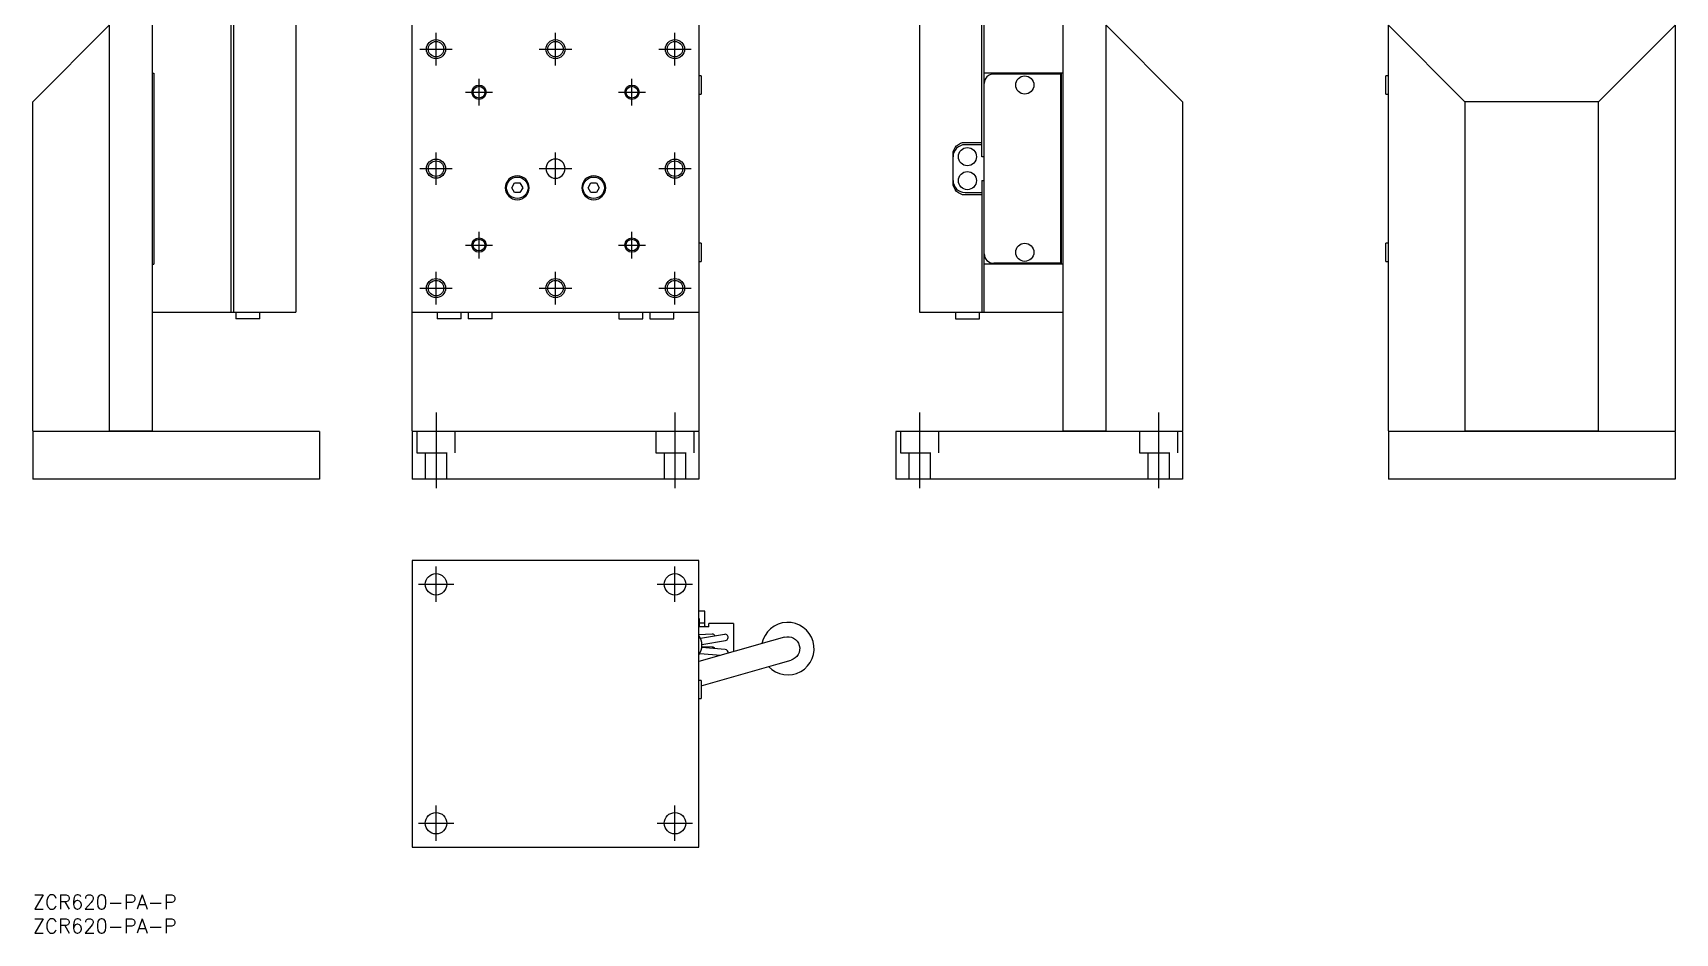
# Model space of a CAD drawing. Extents: x 0 to 344, y -8 to 386.
# Drawn here: x 0 to 343.6, y -8 to 180.4 of the extents above; entities that cross this region are included whole.
import ezdxf

# ---------------------------------------------------------------- set-up
doc = ezdxf.new("R2010")
doc.units = 0
doc.header["$LTSCALE"] = 0.5
doc.linetypes.add('CENTER', pattern=[50.8, 31.75, -6.35, 6.35, -6.35])
doc.linetypes.add('DASHED', pattern=[19.05, 12.7, -6.35])
for name, color, linetype in [('MSM_CENTER', 1, 'CENTER'), ('MSM_CONTINUOUS', 7, 'CONTINUOUS'), ('MSM_DASHED', 4, 'DASHED'), ('MSM_NARROW', 5, 'CONTINUOUS'), ('MSM_PART_NUMBER', 7, 'CONTINUOUS')]:
    doc.layers.add(name, color=color, linetype=linetype)
doc.styles.get("Standard").update_dxf_attribs({"font": 'txt.shx', "height": 3, "bigfont": 'bigfont.shx'})

msp = doc.modelspace()

# ---------------------------------------------------------------- linework, layer by layer
at = {"layer": 'MSM_CENTER'}
for p, q in [((84.36, 173.58), (84.36, 180.38)), ((109.36, 173.58), (109.36, 180.38)), ((134.36, 173.58), (134.36, 180.38)), ((80.96, 176.98), (87.76, 176.98)), ((105.96, 176.98), (112.76, 176.98)), ((130.96, 176.98), (137.76, 176.98)), ((93.36, 165.18), (93.36, 170.78)), ((125.36, 165.18), (125.36, 170.78)), ((90.56, 167.98), (96.16, 167.98)), ((122.56, 167.98), (128.16, 167.98)), ((84.36, 148.58), (84.36, 155.38)), ((109.36, 148.58), (109.36, 155.38)), ((134.36, 148.58), (134.36, 155.38)), ((80.96, 151.98), (87.76, 151.98)), ((105.96, 151.98), (112.76, 151.98)), ((130.96, 151.98), (137.76, 151.98)), ((93.36, 133.18), (93.36, 138.78)), ((125.36, 133.18), (125.36, 138.78)), ((90.56, 135.98), (96.16, 135.98)), ((122.56, 135.98), (128.16, 135.98)), ((84.36, 123.58), (84.36, 130.38)), ((109.36, 123.58), (109.36, 130.38)), ((134.36, 123.58), (134.36, 130.38)), ((80.96, 126.98), (87.76, 126.98)), ((105.96, 126.98), (112.76, 126.98)), ((130.96, 126.98), (137.76, 126.98)), ((84.36, 100.98), (84.36, 82.98)), ((134.36, 100.98), (134.36, 82.98)), ((185.55, 100.98), (185.55, 82.98)), ((235.55, 100.98), (235.55, 82.98)), ((84.36, 61.3), (84.36, 68.7)), ((134.36, 61.3), (134.36, 68.7)), ((80.66, 65), (88.06, 65)), ((130.66, 65), (138.06, 65)), ((84.36, 11.3), (84.36, 18.7)), ((134.36, 11.3), (134.36, 18.7)), ((80.66, 15), (88.06, 15)), ((130.66, 15), (138.06, 15))]:
    msp.add_line(p, q, dxfattribs=at)
at = {"layer": 'MSM_CONTINUOUS'}
for p, q in [((16, 181.98), (0, 165.98)), ((16, 181.98), (16, 97.08)), ((25, 181.98), (25, 96.98)), ((41.5, 121.98), (41.5, 181.98)), ((42, 181.98), (42, 121.98)), ((55, 181.98), (55, 121.98)), ((79.36, 97.08), (79.36, 181.98)), ((139.36, 181.98), (139.36, 97.08)), ((185.55, 181.98), (185.55, 121.98)), ((198.55, 154.48), (198.55, 181.98)), ((199.05, 121.98), (199.05, 181.98)), ((215.55, 96.98), (215.55, 181.98)), ((224.55, 97.08), (224.55, 181.98)), ((240.55, 165.98), (224.55, 181.98)), ((283.63, 97.08), (283.63, 181.98)), ((299.63, 165.98), (283.63, 181.98)), ((343.63, 181.98), (327.63, 165.98)), ((343.63, 181.98), (343.63, 97.08)), ((25, 171.98), (25.3, 171.98)), ((25.3, 171.98), (25.3, 131.98)), ((215.55, 171.98), (199.05, 171.98)), ((214.05, 171.98), (214.05, 171.78)), ((215.25, 131.98), (215.25, 171.98)), ((139.86, 171.38), (139.36, 171.38)), ((139.86, 171.38), (139.86, 167.58)), ((215.05, 171.78), (201.05, 171.78)), ((215.05, 171.78), (215.05, 132.18)), ((283.13, 167.58), (283.13, 171.38)), ((283.63, 171.38), (283.13, 171.38)), ((0, 97.08), (0, 165.98)), ((139.36, 167.58), (139.86, 167.58)), ((240.55, 165.98), (240.55, 97.08)), ((283.13, 167.58), (283.63, 167.58)), ((299.63, 165.98), (299.63, 97.08)), ((327.63, 165.98), (299.63, 165.98)), ((327.63, 97.08), (327.63, 165.98)), ((192.55, 148.98), (192.55, 154.98)), ((195.05, 157.48), (198.55, 157.48)), ((198.55, 156.98), (195.05, 156.98)), ((199.05, 154.48), (198.55, 154.48)), ((100.2, 147.98), (100.78, 148.98)), ((100.78, 146.98), (100.2, 147.98)), ((100.78, 148.98), (101.93, 148.98)), ((101.93, 148.98), (102.51, 147.98)), ((102.51, 147.98), (101.93, 146.98)), ((116.2, 147.98), (116.78, 148.98)), ((116.78, 146.98), (116.2, 147.98)), ((116.78, 148.98), (117.93, 148.98)), ((117.93, 148.98), (118.51, 147.98)), ((118.51, 147.98), (117.93, 146.98)), ((198.55, 149.48), (198.55, 121.98)), ((198.55, 149.48), (199.05, 149.48)), ((101.93, 146.98), (100.78, 146.98)), ((117.93, 146.98), (116.78, 146.98)), ((195.05, 146.98), (198.55, 146.98)), ((198.55, 146.48), (195.05, 146.48)), ((139.86, 136.38), (139.36, 136.38)), ((139.86, 136.38), (139.86, 132.58)), ((283.13, 132.58), (283.13, 136.38)), ((283.63, 136.38), (283.13, 136.38)), ((25, 131.98), (25.3, 131.98)), ((139.36, 132.58), (139.86, 132.58)), ((215.55, 131.98), (199.05, 131.98)), ((215.05, 132.18), (201.05, 132.18)), ((214.05, 132.18), (214.05, 131.98)), ((283.13, 132.58), (283.63, 132.58)), ((25, 121.98), (55, 121.98)), ((42.5, 121.98), (42.5, 120.58)), ((47.5, 120.58), (42.5, 120.58)), ((47.5, 120.58), (47.5, 121.98)), ((79.36, 121.98), (139.36, 121.98)), ((84.61, 121.98), (84.61, 120.58)), ((89.61, 120.58), (84.61, 120.58)), ((89.61, 120.58), (89.61, 121.98)), ((91.11, 121.98), (91.11, 120.58)), ((96.11, 120.58), (91.11, 120.58)), ((96.11, 120.58), (96.11, 121.98)), ((122.61, 121.98), (122.61, 120.58)), ((122.61, 120.58), (127.61, 120.58)), ((127.61, 120.58), (127.61, 121.98)), ((129.11, 121.98), (129.11, 120.58)), ((129.11, 120.58), (134.11, 120.58)), ((134.11, 120.58), (134.11, 121.98)), ((185.55, 121.98), (215.55, 121.98)), ((193.05, 121.98), (193.05, 120.58)), ((193.05, 120.58), (198.05, 120.58)), ((198.05, 120.58), (198.05, 121.98)), ((0, 97.08), (0.1, 96.98)), ((0, 96.98), (0, 86.98)), ((60, 96.98), (0, 96.98)), ((15.9, 96.98), (16, 97.08)), ((16, 97.08), (25, 97.08)), ((60, 96.98), (60, 86.98)), ((79.36, 97.08), (79.46, 96.98)), ((79.36, 96.98), (79.36, 86.98)), ((139.36, 96.98), (79.36, 96.98)), ((139.26, 96.98), (139.36, 97.08)), ((139.36, 96.98), (139.36, 86.98)), ((180.55, 96.98), (180.55, 86.98)), ((240.55, 96.98), (180.55, 96.98)), ((215.55, 97.08), (224.55, 97.08)), ((224.55, 97.08), (224.65, 96.98)), ((240.45, 96.98), (240.55, 97.08)), ((240.55, 96.98), (240.55, 86.98)), ((283.63, 97.08), (283.73, 96.98)), ((283.63, 96.98), (283.63, 86.98)), ((343.63, 96.98), (283.63, 96.98)), ((299.53, 96.98), (299.63, 97.08)), ((299.63, 97.08), (327.63, 97.08)), ((327.63, 97.08), (327.73, 96.98)), ((343.53, 96.98), (343.63, 97.08)), ((343.63, 96.98), (343.63, 86.98)), ((60, 86.98), (0, 86.98)), ((139.36, 86.98), (79.36, 86.98)), ((240.55, 86.98), (180.55, 86.98)), ((343.63, 86.98), (283.63, 86.98)), ((79.36, 70), (79.36, 10)), ((139.36, 70), (79.36, 70)), ((139.36, 10), (139.36, 70)), ((140.61, 59.38), (139.36, 59.38)), ((140.61, 56.35), (140.61, 59.38)), ((139.5, 57.75), (139.36, 57.75)), ((139.5, 56.66), (139.36, 56.66)), ((141.41, 56.1), (139.36, 56.1)), ((139.5, 56.1), (139.5, 57.75)), ((140.61, 56.85), (139.5, 56.85)), ((141.41, 56.1), (141.41, 56.81)), ((146.61, 56.81), (141.41, 56.81)), ((146.61, 56.81), (146.61, 50.9)), ((142.15, 54.55), (139.36, 54.46)), ((154.57, 53.17), (139.36, 48.83)), ((144.72, 54.53), (139.72, 53.65)), ((144.89, 51.36), (139.98, 51.8)), ((142.17, 51.85), (139.99, 51.91)), ((140.01, 52.38), (144.94, 53.25)), ((157.27, 53.94), (154.57, 53.17)), ((139.55, 50.54), (143.94, 50.14)), ((139.86, 43.77), (155.94, 48.36)), ((155.94, 48.36), (158.64, 49.13)), ((139.86, 44.9), (139.36, 44.9)), ((139.86, 44.9), (139.86, 41.1)), ((139.36, 41.1), (139.86, 41.1)), ((79.36, 10), (139.36, 10))]:
    msp.add_line(p, q, dxfattribs=at)
for centre, radius in [((84.36, 176.98), 1.62), ((109.36, 176.98), 1.62), ((134.36, 176.98), 1.62), ((93.36, 167.98), 1.23), ((125.36, 167.98), 1.23), ((207.55, 169.48), 1.9), ((195.55, 154.48), 1.9), ((84.36, 151.98), 1.62), ((134.36, 151.98), 1.62), ((195.55, 149.48), 1.9), ((101.36, 147.98), 2.25), ((117.36, 147.98), 2.25), ((93.36, 135.98), 1.23), ((125.36, 135.98), 1.23), ((207.55, 134.48), 1.9), ((84.36, 126.98), 1.62), ((109.36, 126.98), 1.62), ((134.36, 126.98), 1.62), ((84.36, 65), 2.25), ((134.36, 65), 2.25), ((84.36, 15), 2.25), ((134.36, 15), 2.25)]:
    msp.add_circle(centre, radius, dxfattribs=at)
at = {"layer": 'MSM_CONTINUOUS', "extrusion": (0, 0, -1)}
for centre, radius in [((-109.36, 151.98), 2), ((-101.36, 147.98), 2.5), ((-117.36, 147.98), 2.5)]:
    msp.add_circle(centre, radius, dxfattribs=at)
at = {"layer": 'MSM_CONTINUOUS'}
for centre, radius, start, end in [((201.05, 169.78), 2, 90, 180), ((195.05, 154.48), 2.5, 90, 180), ((195.05, 149.48), 2.5, 180, 270), ((201.05, 134.18), 2, 180, 270), ((157.96, 51.53), 5.5, 222.9468, 168.8754), ((136.51, 52.27), 3.5, 324.5168, 35.4832), ((142.17, 53.9), 0.655, 26.0209, 91.9795), ((142.16, 51.2), 0.657, 33.1583, 88.3025), ((144.84, 53.89), 0.65, 279.2209, 100.7751), ((144.84, 50.71), 0.653, 348.5128, 85.4045)]:
    msp.add_arc(centre, radius, start, end, dxfattribs=at)
at = {"layer": 'MSM_CONTINUOUS', "extrusion": (0, 0, -1)}
for centre, radius, start, end in [((-195.05, 154.98), 2.5, 0, 90), ((-195.05, 148.98), 2.5, 270, 0), ((-140.86, 56.35), 0.25, 270, 0), ((-157.96, 51.53), 2.5, 74.0889, 254.0889)]:
    msp.add_arc(centre, radius, start, end, dxfattribs=at)
at = {"layer": 'MSM_DASHED'}
for p, q in [((80.36, 96.98), (80.36, 92.48)), ((88.36, 92.48), (88.36, 96.98)), ((130.36, 96.98), (130.36, 92.48)), ((138.36, 92.48), (138.36, 96.98)), ((181.55, 96.98), (181.55, 92.48)), ((189.55, 92.48), (189.55, 96.98)), ((231.55, 96.98), (231.55, 92.48)), ((239.55, 92.48), (239.55, 96.98)), ((80.36, 92.48), (88.36, 92.48)), ((82.11, 92.48), (82.11, 86.98)), ((86.61, 86.98), (86.61, 92.48)), ((130.36, 92.48), (138.36, 92.48)), ((132.11, 92.48), (132.11, 86.98)), ((136.61, 86.98), (136.61, 92.48)), ((181.55, 92.48), (189.55, 92.48)), ((183.3, 92.48), (183.3, 86.98)), ((187.8, 86.98), (187.8, 92.48)), ((231.55, 92.48), (239.55, 92.48)), ((233.3, 92.48), (233.3, 86.98)), ((237.8, 86.98), (237.8, 92.48))]:
    msp.add_line(p, q, dxfattribs=at)
at = {"layer": 'MSM_NARROW'}
for centre, radius in [((84.36, 176.98), 2), ((109.36, 176.98), 2), ((134.36, 176.98), 2), ((93.36, 167.98), 1.5), ((125.36, 167.98), 1.5), ((84.36, 151.98), 2), ((134.36, 151.98), 2), ((93.36, 135.98), 1.5), ((125.36, 135.98), 1.5), ((84.36, 126.98), 2), ((109.36, 126.98), 2), ((134.36, 126.98), 2)]:
    msp.add_circle(centre, radius, dxfattribs=at)

# ---------------------------------------------------------------- texts
at = {"layer": 'MSM_PART_NUMBER'}
for p in [(0, -3), (0, -8)]:
    msp.add_text('ZCR620-PA-P', height=3, dxfattribs=at).set_placement(p)

doc.saveas('drawing.dxf')
